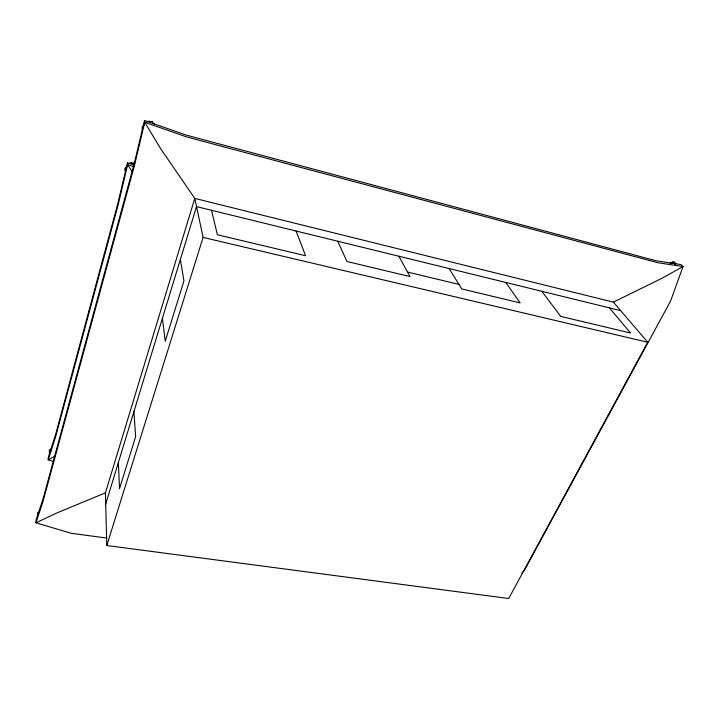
<?xml version="1.0" encoding="UTF-8"?>
<svg xmlns="http://www.w3.org/2000/svg" width="719" height="719" viewBox="0 0 719 719"><rect width="100%" height="100%" fill="white"/><g stroke="black" fill="none" stroke-linecap="round" stroke-linejoin="round"><path stroke-width="1.08" d="M51.274 450.777L51.346 449.222A2.993 0.98 63.9 0 1 51.382 448.998M49.296 452.485L49.404 450.148A2.993 0.989 63.9 0 1 50.321 449.77M37.451 515.559L37.595 513.015A3.011 1.159 62.8 0 1 38.386 512.341M133.77 164.912L127.452 162.88L118.024 202.821L55.669 434.285L48.317 457.266L48.2 459.854L53.512 461.472M106.834 538.073L71.262 533.3L35.95 522.821L36.112 519.999L43.248 498.222L134.354 163.132L144.483 120.486L186.491 135.172L655.899 260.736L681.028 264.601L683.05 266.569L670.593 301.018L524.663 569.87L521.859 573.187M106.789 545.523L203.118 237.414L194.759 198.417L613.397 302.142L647.711 342.253L508.693 598.514L106.789 545.523L105.423 492.857L194.759 198.417L160.166 147.925L144.726 122.275L144.483 120.486M105.711 503.992L196.512 206.596L620.659 310.626M55.039 456.071L48.2 459.854L55.57 436.855L118.15 204.807L127.614 164.723L127.452 162.88M674.647 264.385L675.977 263.702L674.161 261.923A3.029 0.719 61.9 0 0 673.415 262.04M613.397 302.142L661.04 278.738L683.05 266.569L657.867 262.732L186.904 137.005L144.726 122.275L134.552 165.064L43.104 501.026L35.95 522.821L57.52 512.665L105.423 492.857M203.118 237.414L647.711 342.253M407.556 272.052L458.992 284.418M133.968 166.763L127.614 164.723L132.503 172.218M609.406 307.867L630.554 333.005L560.748 316.405L541.838 291.294M505.745 282.441L520.152 302.915L461.823 288.957L449.087 268.547M398.865 256.225L410.046 276.581L346.926 261.482L337.723 241.233M296.03 231.006L305.593 255.739L217.399 234.771L211.494 210.272M180.37 259.469L183.938 280.877L165.235 341.21L162.413 318.283M153.093 123.353L152.841 121.736A3.631 1.15 -30.7 0 0 150.091 121.978L149.705 121.915A3.038 0.962 -30.7 0 0 148.474 121.286A2.256 0.71 -30.7 0 0 146.631 122.059M142.29 129.168L142.083 127.533A3.631 1.15 -30.7 0 1 144.052 125.277M134.354 163.132L134.48 164.336M124.989 170.736L124.845 169.046A3.433 1.132 -33.9 0 1 126.697 166.754M133.914 411.619L135.621 436.712L119.507 488.677L118.374 462.533M670.225 263.496L670.216 263.01A2.525 0.593 61.9 0 1 671.303 263.549M127.137 165.801A2.867 0.944 -33.8 0 1 127.596 164.831M134.75 163.222A3.433 1.141 -33.8 0 0 132.251 163.429L131.919 163.357A2.867 0.944 -33.8 0 0 130.822 162.692A2.13 0.701 -33.8 0 0 129.132 163.465M153.462 123.614A3.622 1.159 -30.7 0 1 154.199 123.956M50.923 449.833A2.508 0.818 63.9 0 1 51.435 448.953M672.202 262.004A2.525 0.602 61.9 0 1 673.29 262.543M671.501 263.576A3.029 0.719 61.9 0 1 672.166 262.938"/></g></svg>
